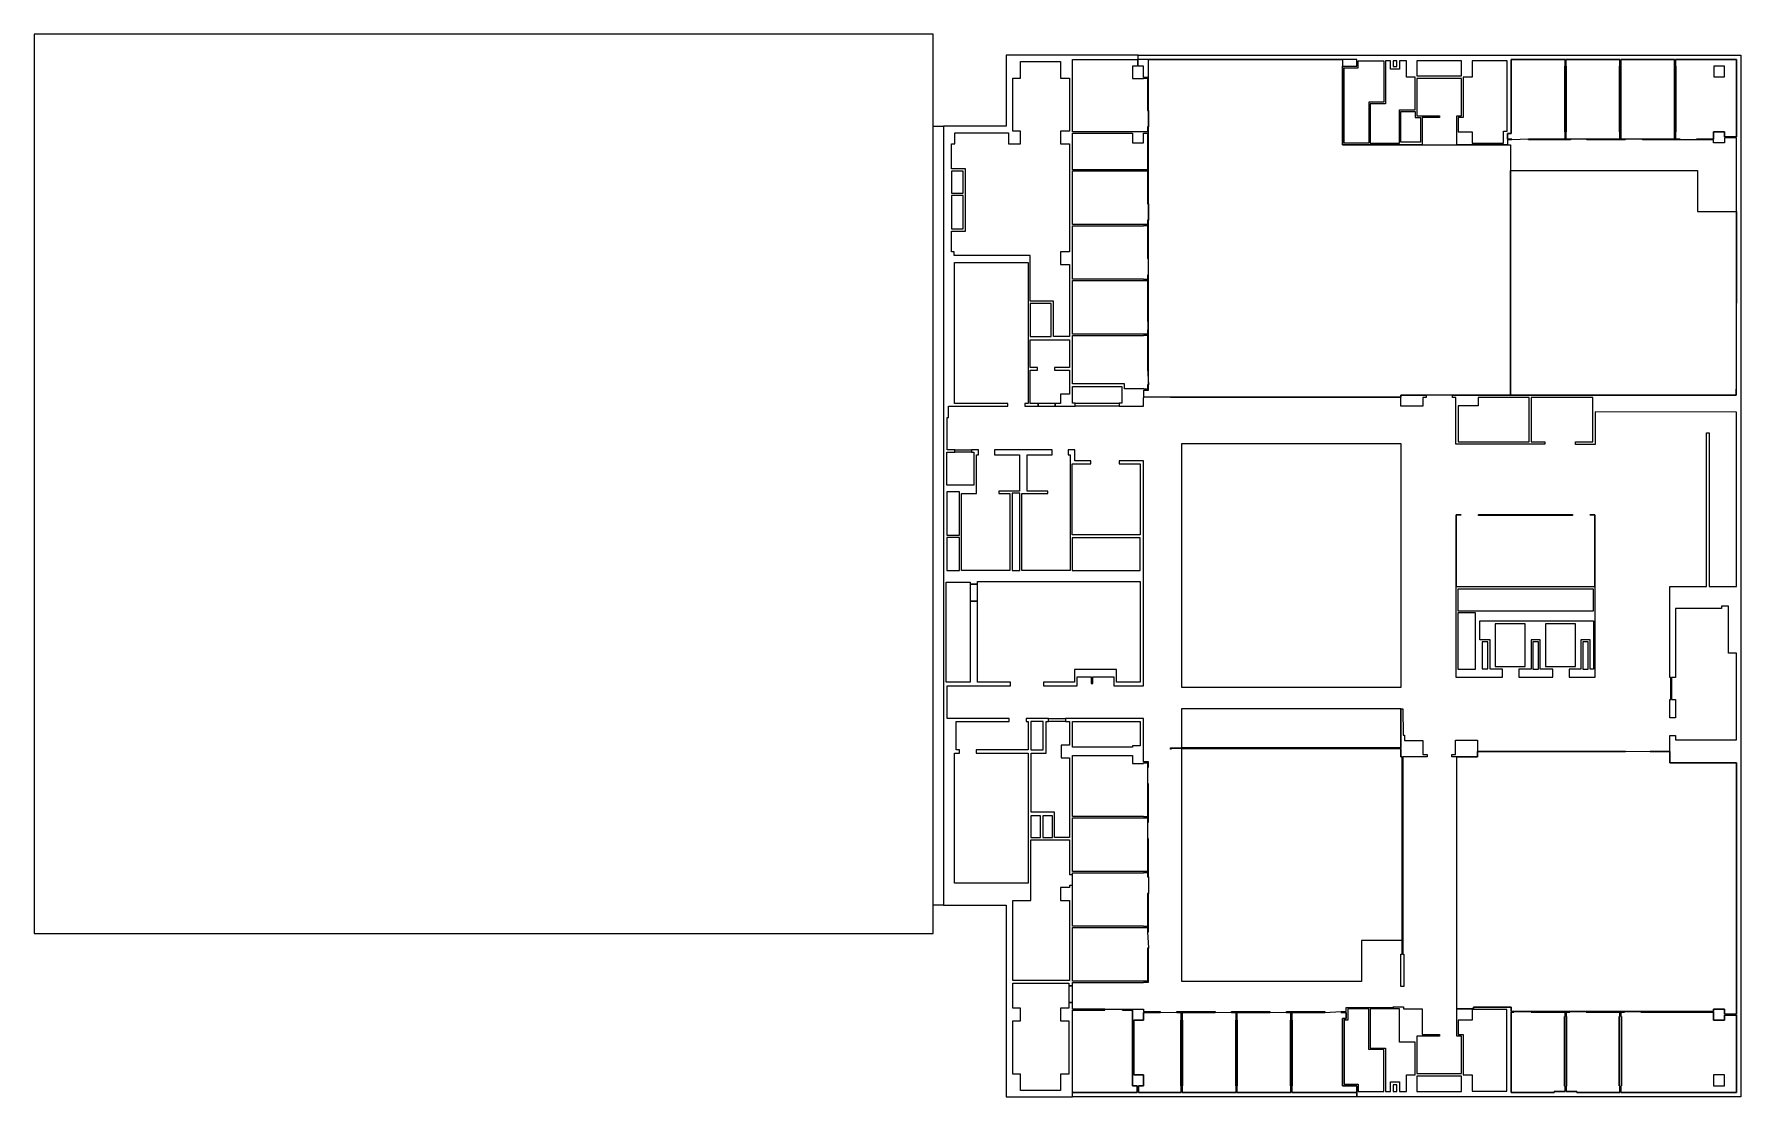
# Model space of a CAD drawing. Header units: inches. Extents: x 2978 to 12468, y 2179 to 8087.
import ezdxf

# ---------------------------------------------------------------- set-up
doc = ezdxf.new("R2010")
doc.units = ezdxf.units.IN
doc.header["$MEASUREMENT"] = 0
for name, color, linetype in [('E14-526', 2, 'Continuous'), ('E14-526A', 2, 'Continuous'), ('E14-526B', 2, 'Continuous'), ('E14-526C', 2, 'Continuous'), ('E14-548', 2, 'Continuous'), ('E14-548G', 2, 'Continuous'), ('E14-548H', 2, 'Continuous'), ('E14-548K', 2, 'Continuous'), ('E14-548L', 2, 'Continuous'), ('E14-548P', 2, 'Continuous'), ('E14-548R', 2, 'Continuous'), ('E14-548U', 2, 'Continuous'), ('E14-548V', 2, 'Continuous'), ('E14-574A', 2, 'Continuous'), ('E14-574B', 2, 'Continuous'), ('E14-574C', 2, 'Continuous'), ('E14-574D', 2, 'Continuous'), ('E14-574G', 2, 'Continuous'), ('E14-574H', 2, 'Continuous'), ('E14-574K', 2, 'Continuous'), ('E14-574L', 2, 'Continuous'), ('E14-574N', 2, 'Continuous'), ('Elevators_Primary', 2, 'Continuous'), ('Void', 7, 'Continuous'), ('Walls', 3, 'Continuous')]:
    doc.layers.add(name, color=color, linetype=linetype)

msp = doc.modelspace()

# ---------------------------------------------------------------- linework, layer by layer
at = {"layer": 'E14-526'}
msp.add_lwpolyline([(12444.2, 2639), (12376.8, 2639), (12376.8, 2666.6), (12315.8, 2666.6), (12315.8, 2652.8), (11911.5, 2652.8), (11204.7, 2652.8), (11190.1, 2652.8), (11190.1, 2677.2), (10980.4, 2677.2), (10980.4, 2669.1), (10887.7, 2669.1), (10887.7, 4068.7), (11004, 4068.7), (11004, 4099.6), (11825.7, 4099.6), (11963.1, 4100.4), (11963.1, 4099.6), (12072, 4099.6), (12072, 4035.4), (12444.2, 4035.4)], close=True, dxfattribs=at)
at = {"layer": 'E14-526A'}
msp.add_lwpolyline([(11486.8, 2239.1), (11490, 2239.1), (11490, 2208.2), (11429, 2208.2), (11429, 2202.5), (11190.1, 2202.5), (11190.1, 2649.5), (11204.7, 2649.5), (11204.7, 2652.8), (11301.4, 2652.8), (11301.4, 2649.5), (11490, 2649.5), (11490, 2625.2), (11486.8, 2625.2)], close=True, dxfattribs=at)
at = {"layer": 'E14-526B'}
msp.add_lwpolyline([(11791.6, 2239.9), (11794.8, 2239.9), (11794.8, 2202.5), (11556.7, 2202.5), (11556.7, 2208.2), (11495.7, 2208.2), (11495.7, 2239.1), (11498.9, 2239.1), (11498.9, 2625.2), (11495.7, 2625.2), (11495.7, 2649.5), (11516, 2649.5), (11516, 2652.8), (11607.9, 2652.8), (11607.9, 2649.5), (11794.8, 2649.5), (11794.8, 2625.2), (11791.6, 2625.2)], close=True, dxfattribs=at)
at = {"layer": 'E14-526C'}
msp.add_lwpolyline([(12444.2, 2202.5), (11800.5, 2202.5), (11800.5, 2239.9), (11803.7, 2239.9), (11803.7, 2625.2), (11800.5, 2625.2), (11800.5, 2649.5), (11820, 2649.5), (11820, 2652.8), (11911.5, 2652.8), (11911.5, 2649.5), (12315.8, 2649.5), (12315.8, 2605.7), (12376.8, 2605.7), (12376.8, 2633.3), (12444.2, 2633.3)], close=True, dxfattribs=at)
at = {"layer": 'E14-548'}
msp.add_lwpolyline([(11187.6, 6080.4), (10864.2, 6080.4), (10718.7, 6080.4), (10578, 6080.4), (10578, 6069.8), (9296.3, 6069.8), (9148.3, 6069.8), (9148.3, 6108), (9173.5, 6108), (9173.5, 6138.1), (9173.5, 6534.7), (9173.5, 6747.7), (9173.5, 6839.5), (9173.5, 7052.5), (9173.5, 7144.3), (9173.5, 7360.5), (9173.5, 7360.5), (9173.5, 7451.6), (9173.5, 7571.1), (9173.5, 7662.9), (9173.5, 7846.6), (9173.5, 7946.6), (10252.9, 7946.6), (10252.9, 7909.2), (10252.9, 7471.9), (10442.3, 7471.9), (10534.2, 7471.9), (10695.1, 7471.9), (10887.7, 7471.9), (11169.8, 7471.9), (11187.6, 7471.9), (11187.6, 7329.7)], close=True, dxfattribs=at)
at = {"layer": 'E14-548G'}
msp.add_lwpolyline([(12444.2, 7515.8), (12376.8, 7515.8), (12376.8, 7543.4), (12315.8, 7543.4), (12315.8, 7503.6), (12221.5, 7503.6), (12221.5, 7498.7), (12129.7, 7498.7), (12129.7, 7503.6), (12104.5, 7503.6), (12104.5, 7543.4), (12106.1, 7543.4), (12106.1, 7909.2), (12104.5, 7909.2), (12104.5, 7946.6), (12444.2, 7946.6)], close=True, dxfattribs=at)
at = {"layer": 'E14-548H'}
msp.add_lwpolyline([(12098, 7543.4), (12099.6, 7503.6), (11920, 7503.6), (11824.9, 7502.9), (11824.9, 7503.6), (11799.7, 7503.6), (11799.7, 7543.4), (11801.3, 7543.4), (11801.3, 7909.2), (11800.5, 7946.6), (12099.6, 7946.6), (12099.6, 7909.2), (12098, 7909.2)], close=True, dxfattribs=at)
at = {"layer": 'E14-548K'}
msp.add_lwpolyline([(11793.2, 7543.4), (11794.8, 7503.6), (11611.9, 7503.6), (11520.1, 7502.5), (11520.1, 7503.6), (11494.9, 7503.6), (11494.9, 7543.4), (11496.5, 7543.4), (11496.5, 7909.2), (11494.9, 7946.6), (11794, 7946.6), (11794, 7909.2), (11793.2, 7909.2)], close=True, dxfattribs=at)
at = {"layer": 'E14-548L'}
msp.add_lwpolyline([(11488.4, 7543.4), (11490, 7503.6), (11286.8, 7503.6), (11195, 7498.7), (11195, 7503.6), (11169.8, 7503.6), (11169.8, 7534.5), (11190.1, 7534.5), (11190.1, 7946.6), (11490, 7946.6), (11490, 7909.2), (11488.4, 7909.2)], close=True, dxfattribs=at)
at = {"layer": 'E14-548P'}
msp.add_lwpolyline([(9173.5, 7571.1), (9168.7, 7571.1), (9168.7, 7543.4), (8751.7, 7543.4), (8752.5, 7946.6), (9112.6, 7946.6), (9112.6, 7909.2), (9084.9, 7909.2), (9084.9, 7840.9), (9145.9, 7840.9), (9145.9, 7841.7), (9168.7, 7841.7), (9168.7, 7662.9), (9173.5, 7662.9)], close=True, dxfattribs=at)
at = {"layer": 'E14-548R'}
msp.add_lwpolyline([(9168.7, 7144.3), (9173.5, 7144.3), (9173.5, 7052.5), (9168.7, 7052.5), (9168.7, 7028.1), (9145.9, 7028.1), (9145.9, 7028.9), (8751.7, 7028.9), (8751.7, 7326.4), (9168.7, 7326.4)], close=True, dxfattribs=at)
at = {"layer": 'E14-548U'}
msp.add_lwpolyline([(9168.7, 6442.9), (9168.7, 6418.5), (9145.9, 6418.5), (9145.9, 6419.3), (8751.7, 6419.3), (8751.7, 6716.8), (9145.9, 6716.8), (9168.7, 6717.6), (9168.7, 6534.7), (9169.8, 6442.9)], close=True, dxfattribs=at)
at = {"layer": 'E14-548V'}
msp.add_lwpolyline([(9173.5, 6138.1), (9168.7, 6138.1), (9168.7, 6113.7), (9148.3, 6113.7), (9148.3, 6116.1), (9041, 6116.1), (9041, 6143.8), (8751.7, 6143.8), (8751.7, 6412), (9145.9, 6412), (9168.7, 6412.8), (9168.7, 6229.9)], close=True, dxfattribs=at)
at = {"layer": 'E14-574A'}
msp.add_lwpolyline([(9168.7, 3919.1), (9168.7, 3736.3), (9145.9, 3736.3), (9145.9, 3737.1), (8752.5, 3737.1), (8752.5, 4076), (9084.9, 4076), (9084.9, 4032.9), (9145.9, 4032.9), (9145.9, 4035.4), (9168.7, 4035.4), (9168.7, 4011), (9169.1, 3919.1)], close=True, dxfattribs=at)
at = {"layer": 'E14-574B'}
msp.add_lwpolyline([(9168.7, 3431.5), (9145.9, 3431.5), (9145.9, 3432.3), (8751.7, 3432.3), (8751.7, 3729.8), (9145.9, 3729.8), (9168.7, 3730.6), (9168.7, 3706.2), (9169.3, 3614.3), (9168.7, 3614.3)], close=True, dxfattribs=at)
at = {"layer": 'E14-574C'}
msp.add_lwpolyline([(9168.7, 3126.7), (9145.9, 3126.7), (9145.9, 3127.5), (8751.7, 3127.5), (8751.7, 3353.4), (8751.7, 3414.4), (8751.7, 3425), (9145.9, 3425), (9168.7, 3425.8), (9168.7, 3401.4), (9173.5, 3401.4), (9173.5, 3309.5), (9168.7, 3309.5)], close=True, dxfattribs=at)
at = {"layer": 'E14-574D'}
msp.add_lwpolyline([(9173.5, 3004.7), (9168.7, 3004.7), (9168.7, 2821.9), (9145.9, 2821.9), (9145.9, 2822.7), (8751.7, 2822.7), (8751.7, 3120.2), (9145.9, 3120.2), (9168.7, 3121), (9168.7, 3096.6)], close=True, dxfattribs=at)
at = {"layer": 'E14-574G'}
msp.add_lwpolyline([(9084.9, 2239.9), (9111.8, 2239.9), (9111.8, 2202.5), (8751.7, 2202.5), (8751.7, 2660.1), (8932.1, 2660.1), (8932.1, 2667.4), (9028.8, 2666.6), (9028.8, 2660.1), (9084.9, 2660.1)], close=True, dxfattribs=at)
at = {"layer": 'E14-574H'}
msp.add_lwpolyline([(9354.8, 2239.9), (9355.6, 2202.5), (9118.3, 2202.5), (9118.3, 2239.9), (9145.9, 2239.9), (9145.9, 2300.9), (9092.2, 2300.9), (9092.2, 2605.7), (9145.9, 2605.7), (9145.9, 2648.7), (9239.4, 2648.7), (9331.2, 2649.2), (9331.2, 2648.7), (9356.4, 2648.7), (9356.4, 2605.7), (9354.8, 2605.7)], close=True, dxfattribs=at)
at = {"layer": 'E14-574K'}
msp.add_lwpolyline([(9659.6, 2239.9), (9661.2, 2202.5), (9362.1, 2202.5), (9362.1, 2239.9), (9362.9, 2239.9), (9362.9, 2605.7), (9361.3, 2648.7), (9544.2, 2648.7), (9636, 2649.4), (9636, 2648.7), (9661.2, 2648.7), (9661.2, 2605.7), (9659.6, 2605.7)], close=True, dxfattribs=at)
at = {"layer": 'E14-574L'}
msp.add_lwpolyline([(9964.4, 2239.9), (9966, 2202.5), (9666.1, 2202.5), (9666.1, 2239.9), (9667.7, 2239.9), (9667.7, 2605.7), (9666.1, 2648.7), (9849, 2648.7), (9940.8, 2649.9), (9940.8, 2648.7), (9966, 2648.7), (9966, 2605.7), (9964.4, 2605.7)], close=True, dxfattribs=at)
at = {"layer": 'E14-574N'}
msp.add_lwpolyline([(10252.9, 2239.9), (10331.8, 2239.9), (10331.8, 2202.5), (9970.9, 2202.5), (9970.9, 2239.9), (9972.5, 2239.9), (9972.5, 2605.7), (9970.9, 2648.7), (10153.8, 2648.7), (10245.6, 2653.6), (10245.6, 2648.7), (10273.2, 2648.7), (10273.2, 2614.6), (10252.9, 2614.6)], close=True, dxfattribs=at)
at = {"layer": 'Elevators_Primary'}
for points in [[(11269.4, 4808), (11102, 4808), (11102, 4571.5), (11269.4, 4571.5)], [(11548.6, 4808), (11381.2, 4808), (11381.2, 4571.5), (11548.6, 4571.5)]]:
    msp.add_lwpolyline(points, close=True, dxfattribs=at)
at = {"layer": 'Void'}
for points in [[(11187.6, 6080.4), (11187.6, 7329.6), (12225.8, 7329.6), (12225.8, 7101.3), (12444.2, 7101.3), (12441, 6080.4)], [(10578, 4454.8), (9358.8, 4454.8), (9358.8, 5811), (10578, 5811)], [(9358.8, 4337.7), (10578, 4337.7), (10578, 4119.1), (9358.8, 4119.1)], [(9358.8, 4115.8), (10578, 4115.8), (10578, 4068.7), (10585.4, 4068.7), (10585.4, 3047.8), (10359.4, 3047.8), (10358.6, 2819.4), (9358.8, 2819.4)]]:
    msp.add_lwpolyline(points, close=True, dxfattribs=at)
at = {"layer": 'Walls'}
for points in [[(7977.1, 8087.2), (2978.4, 8087.2), (2978.4, 3086.8), (7977.1, 3086.8)], [(8383.5, 7970.1), (8383.5, 7575.1), (8034, 7575.1), (8034, 3244.5), (8383.5, 3244.5), (8383.5, 2178.9), (8751.7, 2178.9), (8751.7, 2202.5), (8751.7, 2660.1), (8932.1, 2660.1), (8932.1, 2667.4), (8751.7, 2667.4), (8751.7, 2704), (8731.4, 2704), (8731.4, 2671.5), (8685.8, 2671.5), (8685.8, 2600.8), (8731.4, 2600.8), (8731.4, 2305.7), (8685.8, 2305.7), (8685.8, 2214.7), (8462.3, 2214.7), (8462.3, 2305.7), (8419.2, 2305.7), (8419.2, 2600.8), (8462.3, 2600.8), (8462.3, 2671.5), (8419.2, 2671.5), (8419.2, 2811.3), (8731.4, 2811.3), (8731.4, 2795.9), (8751.7, 2795.9), (8751.7, 2815.4), (9145.9, 2815.4), (9145.9, 2816.2), (9173.5, 2816.2), (9173.5, 3004.7), (9168.7, 3004.7), (9168.7, 2821.9), (9145.9, 2821.9), (9145.9, 2822.7), (8751.7, 2822.7), (8751.7, 3120.2), (9145.9, 3120.2), (9145.9, 3121), (9168.7, 3121), (9168.7, 3096.6), (9173.5, 3096.6), (9173.5, 3309.5), (9168.7, 3309.5), (9168.7, 3126.7), (9145.9, 3126.7), (9145.9, 3127.5), (8751.7, 3127.5), (8751.7, 3353.4), (8735.4, 3353.4), (8735.4, 3342.1), (8685.8, 3342.1), (8685.8, 3271.3), (8735.4, 3271.3), (8735.4, 2826.7), (8419.2, 2826.7), (8419.2, 3271.3), (8520.8, 3271.3), (8520.8, 3607.8), (8735.4, 3607.8), (8735.4, 3414.4), (8751.7, 3414.4), (8751.7, 3425), (9145.9, 3425), (9145.9, 3425.8), (9168.7, 3425.8), (9168.7, 3401.4), (9173.5, 3401.4), (9173.5, 3614.3), (9168.7, 3614.3), (9168.7, 3431.5), (9145.9, 3431.5), (9145.9, 3432.3), (8751.7, 3432.3), (8751.7, 3729.8), (9145.9, 3729.8), (9145.9, 3730.6), (9168.7, 3730.6), (9168.7, 3706.2), (9173.5, 3706.2), (9173.5, 3919.1), (9168.7, 3919.1), (9168.7, 3736.3), (9145.9, 3736.3), (9145.9, 3737.1), (8752.5, 3737.1), (8752.5, 4076), (9084.9, 4076), (9084.9, 4032.9), (9145.9, 4032.9), (9145.9, 4035.4), (9168.7, 4035.4), (9168.7, 4011), (9173.5, 4011), (9173.5, 4041.1), (9145.9, 4041.1), (9145.9, 4281.6), (8712.7, 4281.6), (8712.7, 4265.4), (8735.4, 4265.4), (8735.4, 4134.5), (8688.3, 4134.5), (8688.3, 4063.8), (8735.4, 4063.8), (8735.4, 3620), (8652.5, 3620), (8652.5, 3762.3), (8521.7, 3762.3), (8521.7, 4090.6), (8604.6, 4090.6), (8604.6, 4265.4), (8618.4, 4265.4), (8618.4, 4281.6), (8494, 4281.6), (8494, 4265.4), (8504.6, 4265.4), (8504.6, 4107.7), (8216.9, 4107.7), (8216.9, 4090.6), (8504.6, 4090.6), (8504.6, 3367.2), (8094.9, 3367.2), (8094.9, 4090.6), (8122.6, 4090.6), (8122.6, 4107.7), (8104.7, 4107.7), (8104.7, 4265.4), (8399.7, 4265.4), (8399.7, 4281.6), (8054.3, 4281.6), (8054.3, 4463.7), (8407.1, 4463.7), (8407.1, 4484), (8223.4, 4484), (8223.4, 4935.1), (8182.7, 4935.1), (8182.7, 4484), (8049.4, 4484), (8049.4, 5040), (8182.7, 5040), (8182.7, 5028.6), (8223.4, 5028.6), (8223.4, 5044.1), (9128.8, 5044.1), (9128.8, 4484), (8996.3, 4484), (8996.3, 4554.8), (8763.1, 4554.8), (8763.1, 4484), (8589.9, 4484), (8589.9, 4463.7), (8778.5, 4463.7), (8778.5, 4514.1), (8854.9, 4514.1), (8854.9, 4476.7), (8864.7, 4476.7), (8864.7, 4514.1), (8980.9, 4514.1), (8980.9, 4463.7), (9145.9, 4463.7), (9145.9, 5714.6), (9011, 5714.6), (9011, 5698.4), (9128.8, 5698.4), (9128.8, 5303.3), (8749.2, 5303.3), (8749.2, 5698.4), (8853.3, 5698.4), (8853.3, 5714.6), (8764.7, 5714.6), (8764.7, 5775.6), (8727.3, 5775.6), (8727.3, 5747.9), (8739.5, 5747.9), (8739.5, 5105), (8469.6, 5105), (8469.6, 5534.2), (8614.3, 5534.2), (8614.3, 5547.2), (8500.5, 5547.2), (8500.5, 5747.9), (8639.5, 5747.9), (8639.5, 5775.6), (8318.5, 5775.6), (8318.5, 5747.9), (8457.5, 5747.9), (8457.5, 5547.2), (8342.8, 5547.2), (8342.8, 5534.2), (8403.8, 5534.2), (8403.8, 5105), (8134.8, 5105), (8134.8, 5534.2), (8218.5, 5534.2), (8218.5, 5747.9), (8229.9, 5747.9), (8229.9, 5775.6), (8190.9, 5775.6), (8190.9, 5762.6), (8203.9, 5762.6), (8203.9, 5579.7), (8053.5, 5579.7), (8053.5, 5762.6), (8096.6, 5762.6), (8096.6, 5775.6), (8054.3, 5775.6), (8054.3, 5956), (8062.4, 5956), (8062.4, 6019.4), (8392.4, 6019.4), (8392.4, 6033.2), (8094.9, 6033.2), (8094.9, 6816.8), (8504.6, 6816.8), (8504.6, 6033.2), (8485.9, 6033.2), (8485.9, 6019.4), (8560.7, 6019.4), (8560.7, 6033.2), (8516.8, 6033.2), (8516.8, 6219.4), (8556.6, 6219.4), (8556.6, 6234), (8516.8, 6234), (8516.8, 6386.8), (8735.4, 6386.8), (8735.4, 6234), (8650.9, 6234), (8650.9, 6219.4), (8735.4, 6219.4), (8735.4, 6085.3), (8685.8, 6085.3), (8685.8, 6033.2), (8655, 6033.2), (8655, 6019.4), (8767.1, 6019.4), (8767.1, 6035.7), (8751.7, 6035.7), (8751.7, 6128.3), (9026.4, 6128.3), (9026.4, 6035.7), (9011, 6035.7), (9011, 6019.4), (9145.9, 6019.4), (9145.9, 6064.9), (9148.3, 6064.9), (9148.3, 6108), (9173.5, 6108), (9173.5, 6138.1), (9168.7, 6138.1), (9168.7, 6113.7), (9148.3, 6113.7), (9148.3, 6116.1), (9041, 6116.1), (9041, 6143.8), (8751.7, 6143.8), (8751.7, 6412), (9145.9, 6412), (9145.9, 6412.8), (9168.7, 6412.8), (9168.7, 6229.9), (9173.5, 6229.9), (9173.5, 6442.9), (9168.7, 6442.9), (9168.7, 6418.5), (9145.9, 6418.5), (9145.9, 6419.3), (8751.7, 6419.3), (8751.7, 6716.8), (9145.9, 6716.8), (9145.9, 6717.6), (9168.7, 6717.6), (9168.7, 6534.7), (9173.5, 6534.7), (9173.5, 6747.7), (9168.7, 6747.7), (9168.7, 6723.3), (9145.9, 6723.3), (9145.9, 6724.1), (8751.7, 6724.1), (8751.7, 7021.6), (9145.9, 7021.6), (9145.9, 7022.4), (9168.7, 7022.4), (9168.7, 6839.5), (9173.5, 6839.5), (9173.5, 7052.5), (9168.7, 7052.5), (9168.7, 7028.1), (9145.9, 7028.1), (9145.9, 7028.9), (8751.7, 7028.9), (8751.7, 7326.4), (9168.7, 7326.4), (9168.7, 7144.3), (9173.5, 7144.3), (9173.5, 7360.5), (9168.7, 7360.5), (9168.7, 7333.7), (8751.7, 7333.7), (8751.7, 7536.1), (9084.9, 7536.1), (9084.9, 7482.5), (9145.9, 7482.5), (9145.9, 7536.9), (9168.7, 7536.9), (9168.7, 7451.6), (9173.5, 7451.6), (9173.5, 7571.1), (9168.7, 7571.1), (9168.7, 7543.4), (8751.7, 7543.4), (8752.5, 7946.6), (9112.6, 7946.6), (9112.6, 7909.2), (9084.9, 7909.2), (9084.9, 7840.9), (9145.9, 7840.9), (9145.9, 7841.7), (9168.7, 7841.7), (9168.7, 7662.9), (9173.5, 7662.9), (9173.5, 7846.6), (9145.9, 7846.6), (9145.9, 7909.2), (9117.4, 7909.2), (9117.4, 7970.1)], [(8078.7, 7476.8), (8096.6, 7476.8), (8096.6, 7539.4), (8396.5, 7539.4), (8396.5, 7476.8), (8462.3, 7476.8), (8462.3, 7548.3), (8419.2, 7548.3), (8419.2, 7842.5), (8462.3, 7843.3), (8462.3, 7934.4), (8685.8, 7934.4), (8685.8, 7843.3), (8735.4, 7843.3), (8735.4, 7548.3), (8685.8, 7548.3), (8685.8, 7477.6), (8735.4, 7477.6), (8735.4, 6877.7), (8685.8, 6877.7), (8685.8, 6807), (8735.4, 6807), (8735.4, 6407.1), (8646.8, 6407.1), (8646.8, 6602.2), (8516.8, 6602.2), (8516.8, 6857.4), (8094.1, 6857.4), (8094.1, 6877.7), (8078.7, 6877.7), (8078.7, 6991.5), (8157.5, 6991.5), (8157.5, 7337.8), (8078.7, 7337.8)], [(10331.8, 2178.9), (10331.8, 2239.9), (10252.9, 2239.9), (10252.9, 2614.6), (10273.2, 2614.6), (10273.2, 2648.7), (10245.6, 2648.7), (10245.6, 2653.6), (10273.2, 2653.6), (10273.2, 2676.4), (10442.3, 2676.4), (10442.3, 2668.2), (10407.4, 2668.2), (10407.4, 2450.4), (10491.1, 2450.4), (10491.1, 2209), (10519.5, 2209), (10519.5, 2261.8), (10570.7, 2261.8), (10570.7, 2209), (10608.9, 2209), (10608.9, 2300.9), (10657.7, 2300.9), (10657.7, 2482.1), (10569.1, 2482.1), (10569.1, 2668.2), (10534.2, 2668.2), (10534.2, 2678.8), (10592.6, 2678.8), (10592.7, 2669.1), (10695.1, 2669.1), (10695.1, 2525.2), (10791.8, 2525.2), (10791.8, 2516.2), (10666.6, 2516.2), (10666.6, 2309), (10915.4, 2309), (10915.4, 2516.2), (10887.7, 2516.2), (10887.7, 2669.1), (10980.4, 2669.1), (10980.4, 2677.2), (11190.1, 2677.2), (11190.1, 2652.8), (11204.7, 2652.8), (11204.7, 2649.5), (11190.1, 2649.5), (11190.1, 2202.5), (11429, 2202.5), (11429, 2208.2), (11490, 2208.2), (11490, 2239.1), (11486.8, 2239.1), (11486.8, 2625.2), (11490, 2625.2), (11490, 2649.5), (11301.4, 2649.5), (11301.4, 2652.8), (11516, 2652.8), (11516, 2649.5), (11495.7, 2649.5), (11495.7, 2625.2), (11498.9, 2625.2), (11498.9, 2239.1), (11495.7, 2239.1), (11495.7, 2208.2), (11556.7, 2208.2), (11556.7, 2202.5), (11794.8, 2202.5), (11794.8, 2239.9), (11791.6, 2239.9), (11791.6, 2625.2), (11794.8, 2625.2), (11794.8, 2649.5), (11607.9, 2649.5), (11607.9, 2652.8), (11820, 2652.8), (11820, 2649.5), (11800.5, 2649.5), (11800.5, 2625.2), (11803.7, 2625.2), (11803.7, 2239.9), (11800.5, 2239.9), (11800.5, 2202.5), (12444.2, 2202.5), (12444.2, 2633.3), (12376.8, 2633.3), (12376.8, 2605.7), (12315.8, 2605.7), (12315.8, 2649.5), (11911.5, 2649.5), (11911.5, 2652.8), (12315.8, 2652.8), (12315.8, 2666.6), (12376.8, 2666.6), (12376.8, 2639), (12444.2, 2639), (12444.2, 4035.4), (12072, 4035.4), (12072, 4099.6), (11963.1, 4099.6), (11963.1, 4100.4), (12072, 4100.4), (12072, 4188.2), (12104.5, 4188.2), (12104.5, 4163), (12444.2, 4163), (12444.2, 4645), (12399.5, 4645), (12399.5, 4906.7), (12359.7, 4906.7), (12359.7, 4894.5), (12104.5, 4894.5), (12104.5, 4510.9), (12082.5, 4510.9), (12082.5, 4388.1), (12104.5, 4388.1), (12104.5, 4285.7), (12072, 4285.7), (12072, 4388.1), (12077.7, 4388.1), (12077.7, 4510.9), (12072, 4510.9), (12072, 5016.4), (12277.6, 5016.4), (12277.6, 5869.9), (12292.2, 5869.9), (12292.2, 5016.4), (12443.4, 5016.4), (12443.4, 5986.1), (11657.4, 5986.9), (11657.4, 5806.5), (11549.3, 5806.5), (11549.3, 5820.3), (11645.3, 5820.3), (11645.3, 6067.4), (11302.3, 6067.4), (11302.3, 5820.3), (11378.7, 5820.3), (11378.7, 5807.3), (10882.8, 5807.3), (10882.8, 6067.4), (10864.2, 6067.4), (10864.2, 6080.4), (12441, 6080.4), (12441, 6113.7), (12444.2, 6113.7), (12444.2, 7510.1), (12376.8, 7510.1), (12376.8, 7482.5), (12315.8, 7482.5), (12315.8, 7498.7), (12221.5, 7498.7), (12221.5, 7503.6), (12315.8, 7503.6), (12315.8, 7543.4), (12376.8, 7543.4), (12376.8, 7515.8), (12444.2, 7515.8), (12444.2, 7946.6), (12104.5, 7946.6), (12104.5, 7909.2), (12106.1, 7909.2), (12106.1, 7543.4), (12104.5, 7543.4), (12104.5, 7503.6), (12129.7, 7503.6), (12129.7, 7498.7), (11920, 7498.7), (11920, 7503.6), (12099.6, 7503.6), (12099.6, 7543.4), (12098, 7543.4), (12098, 7909.2), (12099.6, 7909.2), (12099.6, 7946.6), (11800.5, 7946.6), (11800.5, 7909.2), (11801.3, 7909.2), (11801.3, 7543.4), (11799.7, 7543.4), (11799.7, 7503.6), (11824.9, 7503.6), (11824.9, 7498.7), (11611.9, 7498.7), (11611.9, 7503.6), (11794.8, 7503.6), (11794.8, 7543.4), (11793.2, 7543.4), (11793.2, 7909.2), (11794, 7909.2), (11794, 7946.6), (11494.9, 7946.6), (11494.9, 7909.2), (11496.5, 7909.2), (11496.5, 7543.4), (11494.9, 7543.4), (11494.9, 7503.6), (11520.1, 7503.6), (11520.1, 7498.7), (11286.8, 7498.7), (11286.8, 7503.6), (11490, 7503.6), (11490, 7543.4), (11488.4, 7543.4), (11488.4, 7909.2), (11490, 7909.2), (11490, 7946.6), (11190.1, 7946.6), (11190.1, 7534.5), (11169.8, 7534.5), (11169.8, 7503.6), (11195, 7503.6), (11195, 7498.7), (11169.8, 7498.7), (11169.8, 7471.9), (10887.7, 7471.9), (10887.7, 7632.8), (10915.4, 7632.8), (10915.4, 7840.1), (10666.6, 7840.1), (10666.6, 7632.8), (10791.8, 7632.8), (10791.8, 7623.9), (10695.1, 7623.9), (10695.1, 7471.9), (10534.2, 7471.9), (10534.2, 7480.8), (10569.1, 7480.8), (10569.1, 7667), (10657.7, 7667), (10657.7, 7848.2), (10608.9, 7848.2), (10608.9, 7939.2), (10570.7, 7939.2), (10570.7, 7892.1), (10519.5, 7892.1), (10519.5, 7939.2), (10491.1, 7939.2), (10491.1, 7699.5), (10407.4, 7699.5), (10407.4, 7480.8), (10442.3, 7480.8), (10442.3, 7471.9), (10252.9, 7471.9), (10252.9, 7909.2), (10331.8, 7909.2), (10331.8, 7946.6), (9117.4, 7946.6), (9117.4, 7970.1), (10331.8, 7970.1), (11190.1, 7970.1), (12467.8, 7970.1), (12467.8, 5016.4), (12467.8, 4645), (12467.8, 4163), (12467.8, 4036.2), (12467.8, 2178.9), (11190.1, 2178.9)], [(10340.7, 7939.2), (10482.1, 7939.2), (10482.1, 7708.4), (10398.4, 7708.4), (10398.4, 7480.8), (10261.9, 7480.8), (10261.9, 7900.2), (10340.7, 7900.2)], [(10535, 7907.6), (10555.3, 7907.6), (10555.3, 7939.2), (10535, 7939.2)], [(10666.6, 7855.5), (10915.4, 7855.5), (10915.4, 7939.2), (10666.6, 7939.2)], [(10896.7, 7543.4), (10974.7, 7543.4), (10974.7, 7480.8), (11147.8, 7480.8), (11147.8, 7547.5), (11168.1, 7547.5), (11168.1, 7939.2), (10974.7, 7939.2), (10974.7, 7848.2), (10924.3, 7848.2), (10924.3, 7623.9), (10896.7, 7623.9)], [(12316.6, 7849), (12377.6, 7849), (12377.6, 7910), (12316.6, 7910)], [(10578, 7487.3), (10578, 7658), (10657.7, 7658), (10657.7, 7623.9), (10686.1, 7623.9), (10686.1, 7487.3)], [(8034.8, 3244.5), (7977.1, 3244.5), (7977.1, 7575.1), (8034.8, 7575.1)], [(9173.5, 7451.6), (9168.7, 7451.6), (9168.7, 7360.5), (9173.5, 7360.5)], [(10442.3, 7480.8), (10534.2, 7480.8), (10534.2, 7471.9), (10442.3, 7471.9)], [(8078.7, 7202.9), (8144.5, 7202.9), (8144.5, 7324.8), (8078.7, 7324.8)], [(8078.7, 7004.5), (8144.5, 7004.5), (8144.5, 7189.8), (8078.7, 7189.8)], [(8516.8, 6407.1), (8633.8, 6407.1), (8633.8, 6590), (8516.8, 6590)], [(10718.7, 6080.4), (10718.7, 6067.4), (10700, 6067.4), (10700, 6019.4), (10578, 6019.4), (10578, 6066.6), (9296.3, 6066.6), (9296.3, 6069.8), (10578, 6069.8), (10578, 6080.4)], [(8655, 6033.2), (8560.7, 6033.2), (8560.7, 6019.4), (8655, 6019.4)], [(8767.1, 6035.7), (9011, 6035.7), (9011, 6019.4), (8767.1, 6019.4)], [(10895.9, 5820.3), (11290.1, 5820.3), (11290.1, 6067.4), (11006.4, 6067.4), (11006.4, 6021), (10895.9, 6021)], [(8096.6, 5775.6), (8190.9, 5775.6), (8190.9, 5762.6), (8096.6, 5762.6)], [(8053.5, 5300.9), (8124.2, 5300.9), (8124.2, 5542.3), (8053.5, 5542.3)], [(8416, 5105), (8458.3, 5105), (8458.3, 5535), (8416, 5535)], [(10882.8, 4511.7), (11142.1, 4511.7), (11142.1, 4556.4), (11073, 4556.4), (11073, 4718.9), (11016.1, 4718.9), (11016.1, 4825.4), (11647.7, 4825.4), (11647.7, 4556.4), (11629.8, 4556.4), (11629.8, 4718.9), (11578.6, 4718.9), (11578.6, 4556.4), (11512.8, 4556.4), (11512.8, 4511.7), (11657.4, 4511.7), (11657.4, 5014), (11656.6, 5014), (11656.6, 5414.7), (11627.4, 5414.7), (11627.4, 5413.9), (11655, 5413.9), (11655, 5014), (10885.3, 5014), (10885.3, 5413.9), (10912.9, 5413.9), (10912.9, 5414.7), (10884.5, 5414.7), (10884.5, 5014), (10882.8, 5014)], [(11008.8, 5417.1), (11532.3, 5417.1), (11532.3, 5411.4), (11008.8, 5411.4)], [(8053.5, 5105), (8124.2, 5105), (8124.2, 5287.9), (8053.5, 5287.9)], [(8749.2, 5105), (9128.8, 5105), (9128.8, 5286.3), (8749.2, 5286.3)], [(8182.7, 4935.1), (8223.4, 4935.1), (8223.4, 5028.6), (8182.7, 5028.6)], [(10894.2, 4881.5), (11647.7, 4881.5), (11647.7, 5001), (10894.2, 5001)], [(10991.8, 4869.3), (10894.2, 4869.3), (10894.2, 4556.4), (10991.8, 4556.4)], [(11060.8, 4709.2), (11030, 4709.2), (11030, 4558.8), (11060.8, 4558.8)], [(11233.2, 4511.7), (11421.7, 4511.7), (11421.7, 4556.4), (11352.6, 4556.4), (11352.6, 4718.9), (11302.3, 4718.9), (11302.3, 4556.4), (11233.2, 4556.4)], [(11312, 4556.4), (11342.9, 4556.4), (11342.9, 4709.2), (11312, 4709.2)], [(11619.2, 4709.2), (11589.2, 4709.2), (11589.2, 4556.4), (11619.2, 4556.4)], [(8618.4, 4281.6), (8712.7, 4281.6), (8712.7, 4265.4), (8618.4, 4265.4)], [(8520.8, 4107.7), (8588.3, 4107.7), (8588.3, 4265.4), (8520.8, 4265.4)], [(8751.7, 4265.4), (9128.8, 4265.4), (9128.8, 4129.7), (9084.9, 4129.7), (9084.9, 4122.3), (8751.7, 4122.3)], [(10860.1, 4068.7), (10860.1, 4081.7), (10882, 4081.7), (10882, 4162.2), (11004, 4162.2), (11004, 4100.4), (11825.7, 4100.4), (11825.7, 4099.6), (11004, 4099.6), (11004, 4068.7)], [(8520.8, 3620), (8573.7, 3620), (8573.7, 3741.9), (8520.8, 3742)], [(8586.7, 3620), (8640.3, 3620), (8640.3, 3742), (8586.7, 3742)], [(8751.7, 2795.9), (8731.4, 2795.9), (8731.4, 2704), (8751.7, 2704)], [(8751.7, 2178.9), (8751.7, 2202.5), (9111.8, 2202.5), (9111.8, 2239.9), (9084.9, 2239.9), (9084.9, 2660.1), (9028.8, 2660.1), (9028.8, 2666.6), (9145.9, 2666.6), (9145.9, 2653.6), (9239.4, 2653.6), (9239.4, 2648.7), (9145.9, 2648.7), (9145.9, 2605.7), (9092.2, 2605.7), (9092.2, 2300.9), (9145.9, 2300.9), (9145.9, 2239.9), (9118.3, 2239.9), (9118.3, 2202.5), (9355.6, 2202.5), (9355.6, 2239.9), (9354.8, 2239.9), (9354.8, 2605.7), (9356.4, 2605.7), (9356.4, 2648.7), (9331.2, 2648.7), (9331.2, 2653.6), (9544.2, 2653.6), (9544.2, 2648.7), (9361.3, 2648.7), (9361.3, 2605.7), (9362.9, 2605.7), (9362.9, 2239.9), (9362.1, 2239.9), (9362.1, 2202.5), (9661.2, 2202.5), (9661.2, 2239.9), (9659.6, 2239.9), (9659.6, 2605.7), (9661.2, 2605.7), (9661.2, 2648.7), (9636, 2648.7), (9636, 2653.6), (9849, 2653.6), (9849, 2648.7), (9666.1, 2648.7), (9666.1, 2605.7), (9667.7, 2605.7), (9667.7, 2239.9), (9666.1, 2239.9), (9666.1, 2202.5), (9966, 2202.5), (9966, 2239.9), (9964.4, 2239.9), (9964.4, 2605.7), (9966, 2605.7), (9966, 2648.7), (9940.8, 2648.7), (9940.8, 2653.6), (10153.8, 2653.6), (10153.8, 2648.7), (9970.9, 2648.7), (9970.9, 2605.7), (9972.5, 2605.7), (9972.5, 2239.9), (9970.9, 2239.9), (9970.9, 2202.5), (10331.8, 2202.5), (10331.8, 2178.9)], [(10340.7, 2248.8), (10340.7, 2209), (10482.1, 2209), (10482.1, 2441.5), (10398.4, 2441.5), (10398.4, 2668.2), (10282.2, 2668.2), (10282.2, 2605.7), (10261.9, 2605.7), (10261.9, 2248.8)], [(10442.3, 2676.4), (10534.2, 2676.4), (10534.2, 2668.2), (10442.3, 2668.2)], [(10974.7, 2300.9), (10974.7, 2209.8), (11165.7, 2209.8), (11165.7, 2664.2), (10974.7, 2664.2), (10974.7, 2605.7), (10896.7, 2605.7), (10896.7, 2525.2), (10924.3, 2525.2), (10924.3, 2300.9)], [(10666.6, 2209), (10915.4, 2209), (10915.4, 2293.5), (10666.6, 2293.5)], [(12315.8, 2239.9), (12376.8, 2239.9), (12376.8, 2300.9), (12315.8, 2300.9)], [(10535, 2209), (10555.3, 2209), (10555.3, 2246.4), (10535, 2246.4)]]:
    msp.add_lwpolyline(points, close=True, dxfattribs=at)
msp.add_lwpolyline([(10578, 4119.1), (10578, 4335.3), (10588.6, 4335.3), (10589.4, 4189.8), (10598.4, 4189.8), (10598.4, 4160.5), (10700, 4160.5), (10700, 4081.7), (10723.5, 4081.7), (10723.5, 4068.7), (10588.6, 4068.7), (10588.6, 2971.4), (10594.3, 2971.4), (10594.3, 2792.6), (10578, 2792.6), (10578, 2971.4), (10585.4, 2971.4), (10585.4, 4068.7), (10578, 4068.7), (10578, 4115.8), (9299.5, 4115.8), (9299.5, 4111.8), (9296.3, 4111.8), (9296.3, 4119.1), (10578, 4119.1)], dxfattribs=at)

doc.saveas('drawing.dxf')
